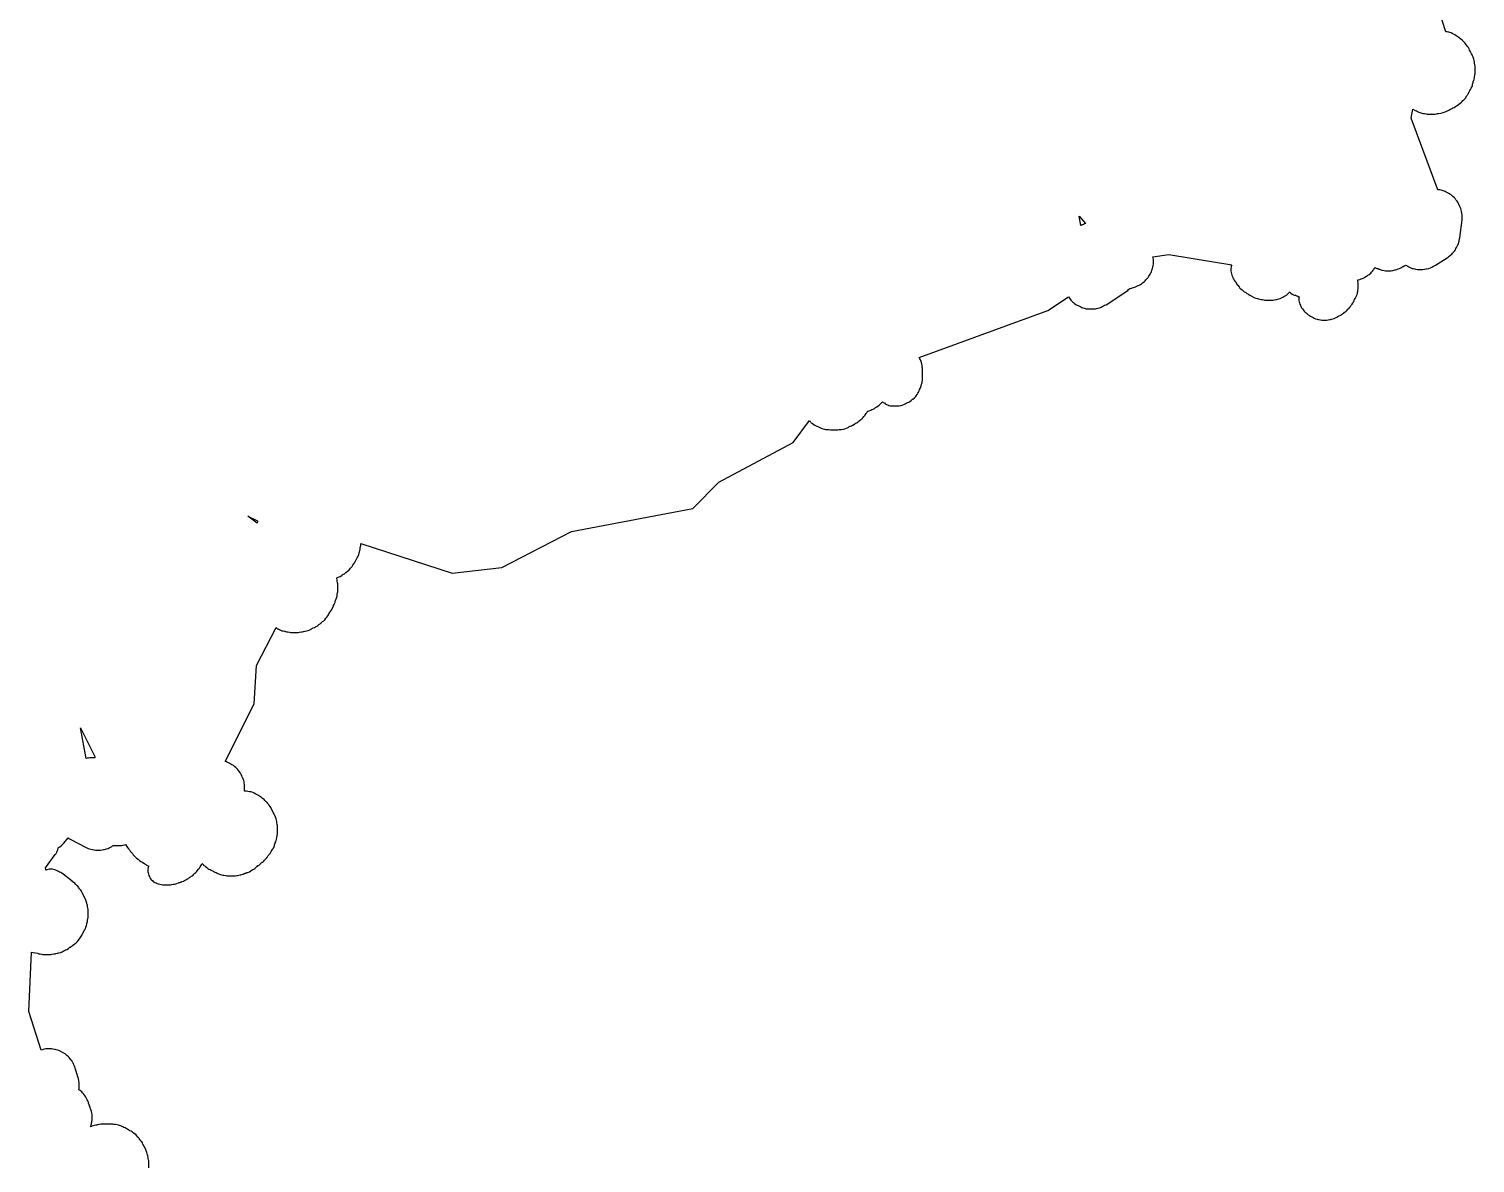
# Model space of a CAD drawing. Header units: metres. Extents: x 0 to 1325, y -1 to 773.
# Drawn here: x 313.5 to 361.17, y 129.31 to 166.71 of the extents above; entities that cross this region are included whole.
import ezdxf

# ---------------------------------------------------------------- set-up
doc = ezdxf.new("R2010")
doc.units = ezdxf.units.M

msp = doc.modelspace()

# ---------------------------------------------------------------- linework, layer by layer
at = {"layer": 'CUT'}
msp.add_lwpolyline([(317.45, 129.148), (317.45, 129.338), (317.45, 129.378), (317.44, 129.408), (317.43, 129.468), (317.43, 129.508), (317.42, 129.548), (317.41, 129.578), (317.4, 129.598), (317.4, 129.618), (317.39, 129.658), (317.38, 129.688), (317.37, 129.718), (317.34, 129.778), (317.26, 129.938), (317.24, 129.978), (317.22, 130.008), (317.19, 130.048), (317.16, 130.088), (317.13, 130.118), (317.12, 130.138), (317.11, 130.148), (317.1, 130.158), (317.09, 130.168), (317.06, 130.208), (317.03, 130.238), (316.98, 130.278), (316.94, 130.308), (316.9, 130.338), (316.87, 130.358), (316.83, 130.378), (316.8, 130.398), (316.79, 130.398), (316.75, 130.428), (316.71, 130.448), (316.67, 130.468), (316.63, 130.488), (316.6, 130.508), (316.55, 130.528), (316.49, 130.548), (316.45, 130.558), (316.41, 130.568), (316.35, 130.578), (316.32, 130.578), (316.3, 130.578), (316.27, 130.588), (316.22, 130.598), (316.18, 130.598), (315.96, 130.598), (315.92, 130.598), (315.87, 130.588), (315.82, 130.578), (315.8, 130.578), (315.76, 130.568), (315.74, 130.558), (315.73, 130.558), (315.71, 130.558), (315.65, 130.548), (315.61, 130.538), (315.55, 130.518), (315.53, 130.508), (315.54, 130.528), (315.55, 130.568), (315.56, 130.608), (315.56, 130.628), (315.57, 130.658), (315.57, 130.668), (315.57, 130.698), (315.58, 130.728), (315.58, 130.778), (315.58, 130.868), (315.58, 130.908), (315.57, 130.958), (315.56, 131.008), (315.55, 131.048), (315.54, 131.078), (315.52, 131.118), (315.52, 131.138), (315.46, 131.288), (315.46, 131.308), (315.44, 131.358), (315.42, 131.398), (315.4, 131.438), (315.38, 131.478), (315.36, 131.508), (315.34, 131.538), (315.32, 131.558), (315.3, 131.598), (315.27, 131.628), (315.24, 131.658), (315.19, 131.698), (315.15, 131.728), (315.16, 131.768), (315.16, 131.818), (315.16, 131.908), (315.16, 131.958), (315.15, 132.018), (315.13, 132.098), (315.12, 132.118), (315.02, 132.438), (315.01, 132.478), (315, 132.498), (315, 132.508), (314.98, 132.548), (314.97, 132.588), (314.95, 132.618), (314.93, 132.658), (314.91, 132.688), (314.89, 132.708), (314.88, 132.718), (314.86, 132.748), (314.83, 132.788), (314.8, 132.818), (314.75, 132.858), (314.74, 132.868), (314.73, 132.878), (314.69, 132.908), (314.65, 132.938), (314.61, 132.958), (314.53, 132.998), (314.49, 133.018), (314.44, 133.038), (314.4, 133.048), (314.36, 133.058), (314.34, 133.058), (314.29, 133.068), (314.24, 133.078), (314.2, 133.078), (314.11, 133.078), (314.06, 133.078), (314.01, 133.068), (313.97, 133.058), (313.94, 133.048), (313.9, 133.028), (313.5, 134.308), (313.59, 136.268), (313.64, 136.258), (313.79, 136.228), (313.8, 136.218), (313.83, 136.208), (313.87, 136.208), (313.93, 136.198), (313.96, 136.188), (314, 136.188), (314.19, 136.188), (314.23, 136.188), (314.26, 136.198), (314.32, 136.208), (314.36, 136.208), (314.39, 136.218), (314.43, 136.228), (314.45, 136.228), (314.49, 136.238), (314.55, 136.258), (314.6, 136.278), (314.63, 136.298), (314.67, 136.318), (314.71, 136.338), (314.75, 136.358), (314.8, 136.388), (314.83, 136.408), (314.85, 136.428), (314.86, 136.428), (314.89, 136.448), (314.9, 136.448), (314.92, 136.468), (314.93, 136.478), (314.95, 136.498), (314.96, 136.498), (314.97, 136.508), (315.02, 136.548), (315.06, 136.578), (315.09, 136.608), (315.13, 136.658), (315.16, 136.698), (315.19, 136.738), (315.21, 136.768), (315.23, 136.808), (315.25, 136.838), (315.25, 136.848), (315.28, 136.888), (315.34, 137.008), (315.36, 137.038), (315.38, 137.088), (315.4, 137.148), (315.41, 137.188), (315.41, 137.208), (315.42, 137.248), (315.43, 137.278), (315.43, 137.318), (315.44, 137.378), (315.45, 137.408), (315.45, 137.448), (315.45, 137.638), (315.45, 137.678), (315.44, 137.708), (315.43, 137.768), (315.43, 137.808), (315.42, 137.838), (315.41, 137.858), (315.41, 137.878), (315.4, 137.918), (315.39, 137.948), (315.38, 137.978), (315.35, 138.038), (315.27, 138.198), (315.25, 138.238), (315.23, 138.278), (315.21, 138.308), (315.18, 138.348), (315.15, 138.388), (315.13, 138.408), (315.11, 138.438), (315.1, 138.448), (315.09, 138.458), (315.07, 138.478), (315.04, 138.508), (315.01, 138.538), (314.98, 138.558), (314.97, 138.568), (314.96, 138.578), (314.93, 138.598), (314.92, 138.608), (314.63, 138.838), (314.59, 138.868), (314.55, 138.888), (314.51, 138.908), (314.47, 138.928), (314.43, 138.948), (314.39, 138.968), (314.35, 138.978), (314.31, 138.988), (314.27, 138.998), (314.23, 138.998), (314.22, 138.998), (314.18, 138.998), (314.13, 138.988), (314.09, 138.978), (314.06, 138.968), (314.06, 139.008), (314.05, 139.048), (314.37, 139.488), (314.4, 139.518), (314.42, 139.558), (314.43, 139.598), (314.45, 139.638), (314.46, 139.688), (314.46, 139.708), (314.48, 139.718), (314.52, 139.738), (314.56, 139.768), (314.59, 139.798), (314.62, 139.828), (314.65, 139.858), (314.79, 140.038), (314.8, 140.028), (314.84, 139.998), (314.88, 139.978), (315.37, 139.728), (315.41, 139.708), (315.45, 139.688), (315.5, 139.668), (315.54, 139.658), (315.58, 139.648), (315.6, 139.648), (315.65, 139.638), (315.7, 139.628), (315.74, 139.628), (315.82, 139.628), (315.86, 139.628), (315.91, 139.638), (315.96, 139.648), (315.98, 139.648), (316.02, 139.658), (316.06, 139.668), (316.11, 139.688), (316.15, 139.708), (316.19, 139.728), (316.23, 139.748), (316.26, 139.768), (316.28, 139.778), (316.48, 139.788), (316.51, 139.788), (316.55, 139.788), (316.6, 139.798), (316.65, 139.808), (316.67, 139.808), (316.7, 139.818), (316.71, 139.788), (316.73, 139.748), (316.75, 139.718), (316.78, 139.678), (316.81, 139.638), (316.84, 139.598), (316.86, 139.578), (316.88, 139.548), (316.89, 139.538), (316.91, 139.518), (316.92, 139.498), (316.94, 139.478), (316.95, 139.468), (316.98, 139.428), (317.01, 139.398), (317.05, 139.368), (317.1, 139.328), (317.11, 139.318), (317.15, 139.288), (317.19, 139.258), (317.21, 139.248), (317.24, 139.228), (317.29, 139.198), (317.3, 139.188), (317.31, 139.188), (317.32, 139.178), (317.33, 139.168), (317.35, 139.158), (317.36, 139.158), (317.38, 139.138), (317.39, 139.138), (317.4, 139.128), (317.44, 139.108), (317.44, 139.098), (317.43, 139.048), (317.42, 139.008), (317.42, 138.968), (317.42, 138.918), (317.43, 138.878), (317.44, 138.838), (317.45, 138.798), (317.47, 138.758), (317.49, 138.718), (317.52, 138.678), (317.54, 138.648), (317.58, 138.618), (317.61, 138.588), (317.65, 138.568), (317.69, 138.548), (317.73, 138.528), (317.76, 138.518), (317.81, 138.508), (317.86, 138.498), (317.91, 138.488), (317.95, 138.488), (318.13, 138.488), (318.17, 138.488), (318.2, 138.498), (318.26, 138.508), (318.3, 138.508), (318.34, 138.518), (318.38, 138.528), (318.43, 138.548), (318.45, 138.558), (318.47, 138.568), (318.49, 138.568), (318.5, 138.578), (318.52, 138.588), (318.53, 138.588), (318.54, 138.588), (318.55, 138.598), (318.59, 138.608), (318.63, 138.628), (318.67, 138.648), (318.71, 138.668), (318.74, 138.688), (318.76, 138.708), (318.78, 138.718), (318.79, 138.728), (318.81, 138.738), (318.83, 138.758), (318.84, 138.758), (318.88, 138.778), (318.91, 138.808), (318.94, 138.838), (318.97, 138.868), (319, 138.898), (319.02, 138.918), (319.05, 138.948), (319.09, 138.998), (319.12, 139.038), (319.15, 139.078), (319.17, 139.108), (319.19, 139.148), (319.21, 139.188), (319.23, 139.168), (319.25, 139.148), (319.26, 139.138), (319.27, 139.128), (319.3, 139.108), (319.32, 139.088), (319.36, 139.058), (319.4, 139.028), (319.43, 139.008), (319.47, 138.988), (319.51, 138.968), (319.59, 138.928), (319.63, 138.908), (319.67, 138.888), (319.7, 138.868), (319.75, 138.848), (319.81, 138.828), (319.89, 138.808), (319.93, 138.808), (319.99, 138.798), (320.02, 138.788), (320.06, 138.788), (320.25, 138.788), (320.3, 138.788), (320.35, 138.798), (320.37, 138.798), (320.42, 138.808), (320.46, 138.818), (320.48, 138.818), (320.52, 138.828), (320.56, 138.838), (320.6, 138.858), (320.61, 138.858), (320.62, 138.858), (320.63, 138.868), (320.64, 138.868), (320.65, 138.868), (320.65, 138.878), (320.67, 138.878), (320.68, 138.888), (320.72, 138.898), (320.77, 138.918), (320.81, 138.948), (320.82, 138.948), (320.83, 138.958), (320.88, 138.988), (320.91, 139.008), (320.95, 139.028), (320.98, 139.058), (321, 139.078), (321.01, 139.088), (321.02, 139.088), (321.05, 139.118), (321.07, 139.128), (321.09, 139.138), (321.12, 139.168), (321.13, 139.178), (321.15, 139.198), (321.17, 139.208), (321.19, 139.228), (321.21, 139.238), (321.24, 139.268), (321.27, 139.298), (321.31, 139.348), (321.34, 139.378), (321.34, 139.388), (321.35, 139.398), (321.36, 139.408), (321.37, 139.428), (321.39, 139.448), (321.39, 139.458), (321.4, 139.468), (321.42, 139.488), (321.45, 139.518), (321.47, 139.558), (321.49, 139.588), (321.52, 139.638), (321.53, 139.648), (321.53, 139.658), (321.56, 139.698), (321.58, 139.748), (321.59, 139.788), (321.6, 139.798), (321.6, 139.818), (321.61, 139.818), (321.61, 139.828), (321.61, 139.838), (321.62, 139.848), (321.62, 139.858), (321.62, 139.868), (321.64, 139.908), (321.65, 139.948), (321.66, 139.988), (321.66, 140.008), (321.67, 140.048), (321.68, 140.098), (321.68, 140.118), (321.69, 140.168), (321.69, 140.218), (321.69, 140.408), (321.69, 140.448), (321.68, 140.478), (321.67, 140.538), (321.67, 140.578), (321.66, 140.618), (321.65, 140.658), (321.63, 140.718), (321.61, 140.768), (321.59, 140.798), (321.49, 140.998), (321.47, 141.038), (321.45, 141.068), (321.42, 141.108), (321.39, 141.148), (321.37, 141.168), (321.35, 141.198), (321.34, 141.208), (321.33, 141.218), (321.31, 141.238), (321.28, 141.268), (321.25, 141.298), (321.22, 141.318), (321.21, 141.328), (321.2, 141.338), (321.17, 141.368), (321.13, 141.388), (321.1, 141.408), (321.07, 141.428), (321.02, 141.458), (320.98, 141.478), (320.92, 141.508), (320.88, 141.528), (320.83, 141.548), (320.79, 141.558), (320.77, 141.558), (320.72, 141.568), (320.67, 141.578), (320.63, 141.578), (320.62, 141.578), (320.61, 141.578), (320.61, 141.608), (320.61, 141.648), (320.61, 141.738), (320.61, 141.788), (320.6, 141.848), (320.59, 141.888), (320.58, 141.928), (320.56, 141.968), (320.56, 141.978), (320.56, 141.988), (320.55, 142.008), (320.54, 142.018), (320.53, 142.048), (320.52, 142.088), (320.5, 142.128), (320.47, 142.168), (320.46, 142.178), (320.44, 142.218), (320.41, 142.258), (320.38, 142.298), (320.35, 142.328), (320.32, 142.358), (320.28, 142.388), (320.24, 142.418), (320.2, 142.438), (320.19, 142.448), (320.16, 142.468), (320.12, 142.488), (320.08, 142.508), (320.04, 142.528), (319.99, 142.548), (319.97, 142.558), (320.92, 144.458), (321, 145.718), (321.65, 146.968), (321.67, 146.948), (321.71, 146.928), (321.75, 146.908), (321.79, 146.888), (321.84, 146.868), (321.88, 146.858), (321.92, 146.848), (321.94, 146.848), (321.96, 146.838), (321.99, 146.828), (322.03, 146.828), (322.09, 146.818), (322.12, 146.808), (322.16, 146.808), (322.35, 146.808), (322.39, 146.808), (322.42, 146.818), (322.48, 146.828), (322.52, 146.828), (322.55, 146.838), (322.59, 146.848), (322.61, 146.848), (322.65, 146.858), (322.71, 146.878), (322.76, 146.898), (322.79, 146.918), (322.87, 146.958), (322.91, 146.978), (322.95, 146.998), (322.99, 147.018), (323.02, 147.038), (323.06, 147.068), (323.1, 147.098), (323.13, 147.128), (323.15, 147.138), (323.16, 147.148), (323.17, 147.158), (323.18, 147.168), (323.22, 147.198), (323.25, 147.228), (323.29, 147.278), (323.32, 147.318), (323.35, 147.358), (323.37, 147.388), (323.39, 147.428), (323.41, 147.458), (323.41, 147.468), (323.43, 147.488), (323.46, 147.528), (323.53, 147.658), (323.54, 147.688), (323.54, 147.698), (323.56, 147.728), (323.56, 147.738), (323.57, 147.758), (323.57, 147.768), (323.58, 147.788), (323.59, 147.798), (323.6, 147.828), (323.6, 147.848), (323.61, 147.868), (323.62, 147.888), (323.64, 147.938), (323.66, 148.018), (323.66, 148.058), (323.67, 148.118), (323.68, 148.148), (323.68, 148.188), (323.68, 148.378), (323.68, 148.418), (323.67, 148.448), (323.66, 148.508), (323.66, 148.548), (323.65, 148.588), (323.65, 148.608), (323.69, 148.628), (323.73, 148.648), (323.76, 148.658), (323.81, 148.688), (323.83, 148.708), (323.86, 148.728), (323.87, 148.728), (323.9, 148.748), (323.94, 148.778), (323.95, 148.788), (324, 148.828), (324.04, 148.858), (324.07, 148.888), (324.1, 148.928), (324.14, 148.978), (324.15, 148.988), (324.18, 149.028), (324.19, 149.048), (324.19, 149.058), (324.21, 149.078), (324.22, 149.088), (324.23, 149.118), (324.24, 149.128), (324.24, 149.138), (324.25, 149.138), (324.26, 149.158), (324.27, 149.168), (324.28, 149.188), (324.29, 149.208), (324.3, 149.228), (324.32, 149.268), (324.34, 149.298), (324.36, 149.348), (324.37, 149.378), (324.39, 149.438), (324.4, 149.468), (324.41, 149.508), (324.42, 149.548), (324.42, 149.588), (324.43, 149.648), (324.44, 149.678), (324.44, 149.718), (324.44, 149.748), (327.45, 148.768), (329.09, 148.948), (331.39, 150.138), (335.38, 150.898), (336.24, 151.768), (338.69, 153.078), (339.23, 153.798), (339.24, 153.778), (339.27, 153.748), (339.29, 153.728), (339.33, 153.698), (339.37, 153.668), (339.41, 153.648), (339.45, 153.628), (339.47, 153.618), (339.51, 153.598), (339.55, 153.578), (339.59, 153.558), (339.64, 153.538), (339.68, 153.528), (339.72, 153.518), (339.76, 153.508), (339.82, 153.498), (339.87, 153.498), (339.92, 153.488), (339.96, 153.488), (340.12, 153.488), (340.16, 153.488), (340.21, 153.498), (340.24, 153.508), (340.26, 153.508), (340.29, 153.508), (340.35, 153.518), (340.39, 153.528), (340.45, 153.548), (340.5, 153.568), (340.53, 153.588), (340.57, 153.608), (340.61, 153.628), (340.65, 153.648), (340.68, 153.658), (340.73, 153.688), (340.75, 153.708), (340.78, 153.728), (340.79, 153.728), (340.82, 153.748), (340.86, 153.778), (340.87, 153.788), (340.92, 153.828), (340.96, 153.858), (340.99, 153.888), (341.02, 153.928), (341.06, 153.978), (341.07, 153.988), (341.1, 154.028), (341.12, 154.058), (341.14, 154.098), (341.14, 154.108), (341.16, 154.108), (341.2, 154.118), (341.25, 154.138), (341.29, 154.158), (341.33, 154.178), (341.37, 154.198), (341.4, 154.218), (341.41, 154.228), (341.45, 154.248), (341.49, 154.278), (341.53, 154.308), (341.56, 154.338), (341.64, 154.418), (341.66, 154.398), (341.7, 154.378), (341.73, 154.348), (341.77, 154.328), (341.81, 154.318), (341.85, 154.298), (341.89, 154.288), (341.95, 154.278), (342, 154.278), (342.09, 154.278), (342.13, 154.278), (342.18, 154.288), (342.23, 154.298), (342.25, 154.298), (342.29, 154.308), (342.34, 154.328), (342.38, 154.348), (342.42, 154.368), (342.46, 154.388), (342.5, 154.408), (342.54, 154.428), (342.58, 154.458), (342.62, 154.488), (342.63, 154.498), (342.64, 154.508), (342.69, 154.548), (342.72, 154.578), (342.75, 154.618), (342.78, 154.658), (342.8, 154.698), (342.82, 154.738), (342.84, 154.778), (342.86, 154.818), (342.88, 154.858), (342.9, 154.908), (342.91, 154.948), (342.91, 154.968), (342.92, 154.988), (342.92, 154.998), (342.93, 155.018), (342.94, 155.058), (342.94, 155.078), (342.95, 155.128), (342.96, 155.178), (342.96, 155.218), (342.96, 155.438), (342.96, 155.478), (342.95, 155.528), (342.94, 155.558), (342.94, 155.578), (342.94, 155.608), (342.93, 155.668), (342.91, 155.748), (342.89, 155.798), (342.87, 155.838), (342.86, 155.858), (342.85, 155.878), (347.09, 157.428), (347.77, 157.878), (347.8, 157.838), (347.82, 157.798), (347.85, 157.768), (347.87, 157.748), (347.9, 157.718), (347.93, 157.688), (347.97, 157.658), (348.01, 157.628), (348.05, 157.608), (348.09, 157.588), (348.13, 157.568), (348.17, 157.548), (348.21, 157.528), (348.24, 157.518), (348.28, 157.508), (348.32, 157.498), (348.35, 157.488), (348.41, 157.478), (348.46, 157.478), (348.55, 157.478), (348.6, 157.478), (348.66, 157.488), (348.69, 157.498), (348.73, 157.508), (348.75, 157.508), (348.79, 157.518), (348.84, 157.538), (348.88, 157.558), (348.92, 157.578), (348.96, 157.598), (349.01, 157.618), (349.72, 158.088), (349.75, 158.118), (349.79, 158.148), (349.8, 158.158), (349.84, 158.168), (349.87, 158.178), (349.91, 158.188), (349.95, 158.198), (349.98, 158.208), (350.02, 158.228), (350.06, 158.248), (350.1, 158.268), (350.14, 158.288), (350.17, 158.308), (350.21, 158.338), (350.26, 158.378), (350.29, 158.408), (350.32, 158.438), (350.35, 158.468), (350.39, 158.518), (350.42, 158.558), (350.44, 158.588), (350.46, 158.628), (350.48, 158.668), (350.5, 158.708), (350.51, 158.748), (350.52, 158.758), (350.53, 158.778), (350.53, 158.788), (350.53, 158.798), (350.54, 158.818), (350.55, 158.858), (350.56, 158.908), (350.57, 158.958), (350.57, 158.998), (350.57, 159.068), (350.57, 159.108), (350.56, 159.158), (350.55, 159.198), (351.08, 159.278), (353.15, 158.938), (353.13, 158.898), (353.13, 158.858), (353.12, 158.808), (353.12, 158.768), (353.12, 158.728), (353.13, 158.678), (353.14, 158.638), (353.15, 158.598), (353.17, 158.548), (353.19, 158.508), (353.21, 158.468), (353.23, 158.428), (353.25, 158.398), (353.27, 158.378), (353.27, 158.368), (353.28, 158.358), (353.29, 158.348), (353.29, 158.338), (353.31, 158.308), (353.34, 158.268), (353.35, 158.258), (353.39, 158.208), (353.42, 158.168), (353.45, 158.138), (353.49, 158.108), (353.54, 158.068), (353.55, 158.058), (353.59, 158.028), (353.61, 158.018), (353.62, 158.018), (353.64, 157.998), (353.65, 157.988), (353.68, 157.978), (353.69, 157.968), (353.7, 157.968), (353.7, 157.958), (353.72, 157.948), (353.73, 157.938), (353.75, 157.928), (353.77, 157.918), (353.79, 157.908), (353.83, 157.888), (353.86, 157.868), (353.91, 157.848), (353.94, 157.838), (354, 157.818), (354.03, 157.808), (354.11, 157.788), (354.15, 157.788), (354.21, 157.778), (354.24, 157.768), (354.28, 157.768), (354.46, 157.768), (354.5, 157.768), (354.55, 157.778), (354.6, 157.788), (354.62, 157.788), (354.66, 157.798), (354.7, 157.808), (354.75, 157.828), (354.79, 157.848), (354.83, 157.868), (354.87, 157.888), (354.91, 157.908), (354.95, 157.938), (354.99, 157.968), (355, 157.978), (355.01, 157.988), (355.05, 158.028), (355.06, 158.028), (355.09, 158.008), (355.1, 157.998), (355.14, 157.968), (355.18, 157.948), (355.22, 157.938), (355.25, 157.928), (355.26, 157.918), (355.28, 157.908), (355.29, 157.908), (355.3, 157.908), (355.34, 157.888), (355.37, 157.878), (355.36, 157.848), (355.36, 157.808), (355.36, 157.798), (355.36, 157.758), (355.37, 157.718), (355.38, 157.678), (355.39, 157.638), (355.41, 157.598), (355.43, 157.558), (355.45, 157.518), (355.48, 157.478), (355.51, 157.438), (355.54, 157.408), (355.57, 157.378), (355.6, 157.348), (355.63, 157.318), (355.67, 157.288), (355.71, 157.258), (355.75, 157.238), (355.79, 157.218), (355.83, 157.198), (355.87, 157.178), (355.91, 157.158), (355.96, 157.138), (356, 157.128), (356.02, 157.128), (356.07, 157.118), (356.12, 157.108), (356.16, 157.108), (356.24, 157.108), (356.28, 157.108), (356.33, 157.118), (356.38, 157.128), (356.4, 157.128), (356.44, 157.138), (356.48, 157.148), (356.53, 157.168), (356.57, 157.188), (356.61, 157.208), (356.65, 157.228), (356.69, 157.248), (356.74, 157.278), (356.77, 157.298), (356.8, 157.318), (356.84, 157.338), (356.87, 157.368), (356.88, 157.378), (356.89, 157.388), (356.92, 157.408), (356.95, 157.438), (356.98, 157.468), (357, 157.488), (357.01, 157.498), (357.02, 157.508), (357.04, 157.538), (357.06, 157.558), (357.09, 157.598), (357.12, 157.638), (357.14, 157.668), (357.16, 157.708), (357.18, 157.748), (357.2, 157.788), (357.22, 157.828), (357.24, 157.868), (357.26, 157.908), (357.28, 157.958), (357.29, 157.998), (357.29, 158.018), (357.3, 158.058), (357.31, 158.088), (357.32, 158.148), (357.32, 158.198), (357.32, 158.288), (357.32, 158.338), (357.31, 158.388), (357.3, 158.428), (357.3, 158.438), (357.31, 158.438), (357.33, 158.438), (357.37, 158.448), (357.42, 158.468), (357.46, 158.488), (357.5, 158.508), (357.54, 158.528), (357.59, 158.558), (357.62, 158.578), (357.64, 158.588), (357.68, 158.618), (357.73, 158.658), (357.76, 158.688), (357.79, 158.728), (357.81, 158.758), (357.82, 158.768), (357.83, 158.778), (357.84, 158.798), (357.84, 158.808), (357.87, 158.838), (357.87, 158.848), (357.89, 158.838), (357.93, 158.818), (357.97, 158.808), (357.98, 158.798), (358, 158.788), (358.01, 158.788), (358.02, 158.788), (358.06, 158.768), (358.1, 158.758), (358.12, 158.758), (358.17, 158.748), (358.22, 158.738), (358.26, 158.738), (358.35, 158.738), (358.4, 158.738), (358.46, 158.748), (358.49, 158.758), (358.53, 158.768), (358.55, 158.768), (358.59, 158.778), (358.64, 158.798), (358.68, 158.818), (358.72, 158.838), (358.76, 158.858), (358.8, 158.878), (358.85, 158.908), (358.88, 158.928), (358.91, 158.908), (358.95, 158.888), (358.99, 158.868), (359.03, 158.848), (359.07, 158.828), (359.1, 158.818), (359.14, 158.808), (359.18, 158.798), (359.21, 158.788), (359.27, 158.778), (359.32, 158.778), (359.41, 158.778), (359.45, 158.778), (359.5, 158.788), (359.55, 158.798), (359.57, 158.798), (359.65, 158.818), (359.7, 158.838), (359.74, 158.858), (359.78, 158.878), (359.82, 158.898), (359.86, 158.918), (360.25, 159.168), (360.28, 159.188), (360.32, 159.218), (360.37, 159.258), (360.4, 159.288), (360.43, 159.318), (360.46, 159.348), (360.49, 159.388), (360.52, 159.428), (360.54, 159.468), (360.56, 159.508), (360.58, 159.548), (360.6, 159.588), (360.62, 159.628), (360.64, 159.678), (360.65, 159.718), (360.65, 159.738), (360.66, 159.788), (360.67, 159.828), (360.74, 160.418), (360.74, 160.468), (360.74, 160.548), (360.74, 160.588), (360.73, 160.638), (360.72, 160.688), (360.72, 160.708), (360.71, 160.748), (360.7, 160.788), (360.68, 160.838), (360.66, 160.878), (360.62, 160.958), (360.6, 160.998), (360.58, 161.028), (360.56, 161.058), (360.54, 161.078), (360.51, 161.118), (360.48, 161.158), (360.44, 161.188), (360.43, 161.198), (360.42, 161.208), (360.38, 161.238), (360.34, 161.268), (360.3, 161.288), (360.26, 161.308), (360.22, 161.328), (360.18, 161.348), (360.12, 161.378), (360.09, 161.388), (360.05, 161.398), (360.01, 161.408), (359.96, 161.408), (359.94, 161.408), (359.06, 163.768), (359.12, 164.068), (359.2, 164.028), (359.24, 164.008), (359.27, 163.988), (359.32, 163.968), (359.38, 163.948), (359.42, 163.938), (359.46, 163.928), (359.5, 163.928), (359.56, 163.918), (359.59, 163.908), (359.63, 163.908), (359.81, 163.908), (359.85, 163.908), (359.9, 163.918), (359.93, 163.928), (359.95, 163.928), (359.98, 163.928), (360.04, 163.938), (360.08, 163.948), (360.12, 163.958), (360.18, 163.978), (360.23, 163.998), (360.26, 164.018), (360.3, 164.038), (360.34, 164.058), (360.4, 164.088), (360.44, 164.108), (360.48, 164.128), (360.53, 164.158), (360.56, 164.178), (360.58, 164.188), (360.62, 164.218), (360.63, 164.228), (360.68, 164.268), (360.72, 164.298), (360.73, 164.308), (360.74, 164.318), (360.77, 164.348), (360.8, 164.378), (360.83, 164.408), (360.86, 164.438), (360.88, 164.478), (360.88, 164.488), (360.9, 164.508), (360.91, 164.518), (360.93, 164.558), (360.95, 164.588), (360.95, 164.598), (360.98, 164.638), (361, 164.678), (361.02, 164.718), (361.04, 164.758), (361.07, 164.818), (361.08, 164.848), (361.09, 164.878), (361.09, 164.898), (361.1, 164.918), (361.11, 164.948), (361.11, 164.978), (361.11, 164.988), (361.13, 165.018), (361.14, 165.058), (361.15, 165.098), (361.15, 165.138), (361.16, 165.198), (361.17, 165.228), (361.17, 165.268), (361.17, 165.448), (361.17, 165.488), (361.16, 165.538), (361.15, 165.568), (361.15, 165.588), (361.15, 165.618), (361.14, 165.678), (361.13, 165.718), (361.11, 165.778), (361.09, 165.828), (361.07, 165.858), (361.05, 165.898), (361.03, 165.938), (361.01, 165.978), (360.99, 166.018), (360.97, 166.058), (360.95, 166.098), (360.93, 166.128), (360.9, 166.168), (360.87, 166.208), (360.83, 166.258), (360.8, 166.288), (360.77, 166.318), (360.74, 166.348), (360.7, 166.378), (360.65, 166.418), (360.64, 166.428), (360.6, 166.458), (360.58, 166.468), (360.55, 166.488), (360.5, 166.518), (360.46, 166.538), (360.42, 166.568), (360.38, 166.588), (360.34, 166.598), (360.3, 166.608), (360.25, 166.618), (360.21, 166.618), (359.89, 167.608)], dxfattribs=at)
for points in [[(348.18, 160.228), (348.17, 160.228), (348.12, 160.538), (348.33, 160.298), (348.3, 160.288), (348.26, 160.268), (348.22, 160.248), (348.18, 160.228)], [(321.04, 150.488), (321.03, 150.478), (321.02, 150.428), (321.02, 150.418), (320.72, 150.648), (321.04, 150.488)], [(315.51, 142.678), (315.46, 142.668), (315.42, 142.658), (315.39, 142.648), (315.2, 143.668), (315.67, 142.718), (315.67, 142.678), (315.65, 142.678), (315.6, 142.678), (315.55, 142.678), (315.51, 142.678)]]:
    msp.add_lwpolyline(points, close=True, dxfattribs=at)

doc.saveas('drawing.dxf')
